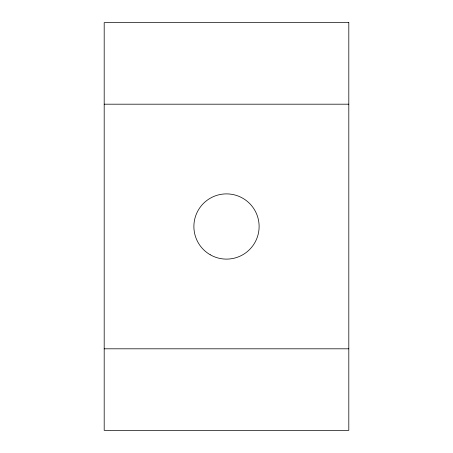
<?xml version="1.0" encoding="UTF-8"?>
<svg xmlns="http://www.w3.org/2000/svg" width="453" height="453" viewBox="0 0 453 453"><rect width="100%" height="100%" fill="white"/><g stroke="black" fill="none" stroke-linecap="round" stroke-linejoin="round"><path stroke-width="0.68" d="M104.19 104.19L348.81 104.19M104.19 348.81L348.81 348.81M348.81 22.65L104.19 22.65L104.19 430.35L348.81 430.35L348.81 22.65M210.192 254.745A32.616 32.616 0 0 0 259.116 226.5A32.616 32.616 0 0 0 210.192 198.255A32.616 32.616 0 0 0 210.192 254.745"/></g></svg>
